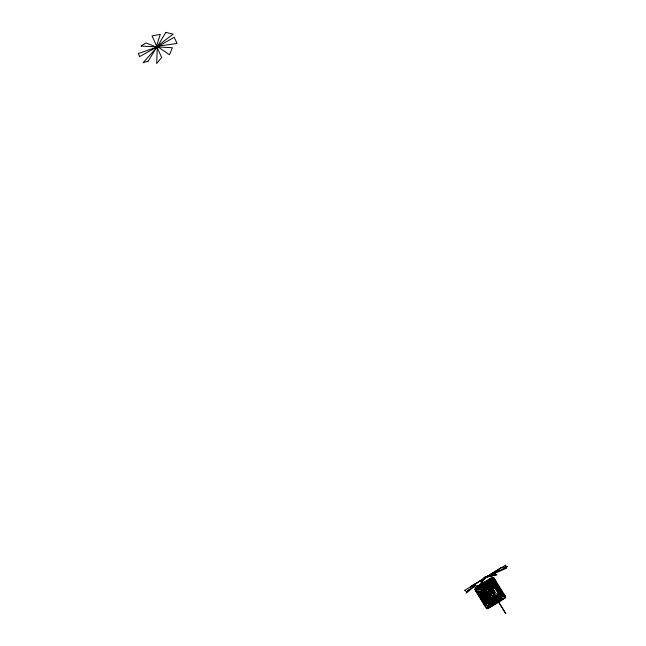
<?xml version="1.0" encoding="UTF-8"?>
<svg xmlns="http://www.w3.org/2000/svg" width="646" height="646" viewBox="0 0 646 646"><rect width="100%" height="100%" fill="white"/><g stroke="black" fill="none" stroke-linecap="round" stroke-linejoin="round"><path stroke-width="0.97" d="M485.178 577.839L481.1 583.249M486.793 576.393L497.024 574.674L485.598 577.435C479.663 580.56 491.081 574.342 484.597 577.79M492.349 592.818L491.283 592.568L491.396 591.631M141.078 46.06L155.686 46.819L145.996 42.935L141.151 45.971M161.694 57.51L157.261 47.861L156.663 63.566L161.661 57.478M491.259 595.564L491.8 591.712L491.969 592.64M487.593 597.162L482.627 589.104L493.294 582.506L493.786 585.26L494.142 585.841L494.424 584.654L499.996 593.634L491.654 598.777L486.115 589.79L494.424 584.654M491.897 597.607L490.152 601.329L490.508 601.902L492.26 598.196L491.897 597.607L491.654 598.777L486.139 589.774M158.44 46.391L157.995 47.206M481.964 594.199L480.955 592.568L480.511 592.842L485.517 604.922L486.979 602.363M486.906 601.789L488.158 599.706L486.906 601.789L483.838 594.013M485.396 606.433L486.648 603.647L479.187 591.494L476.013 591.122L485.396 606.433L486.777 604.067M486.761 603.396L487.213 603.114L482.643 591.558L479.477 591.526L486.761 603.396L487.827 601.014M487.924 601.523L487.213 603.114L479.921 591.252M486.099 592.107L489.119 599.52L490.048 597.905L486.155 591.655L489.967 597.227L487.52 591.809L486.155 591.655M490.605 597.025L489.926 598.519L485.485 591.308L487.795 591.639L490.015 597.534L490.524 596.411L488.489 593.109M489.119 599.52L490.048 597.905M490.12 598.511L485.574 591.122L483.256 591.066L489.038 600.465L490.193 598.349L487.472 591.324L490.879 596.856M481.335 589.427L475.585 588.853L474.713 589.394L486.349 608.387L489.046 602.565M486.406 590.008L482.441 590L489.62 601.668L491.348 597.954M486.349 608.387L487.221 607.846L489.579 602.831M497.84 595.047L493.415 597.356L491.582 601.135L492.252 599.068L498.962 594.918L500.133 595.838L498.034 594.328M498.018 595.337L492.85 598.535L493.229 597.065M487.795 608.774L490.572 602.968L502.023 595.878L505.229 597.986L487.795 608.774L487.221 607.846M489.248 607.07L503.186 598.446L503.468 598.907L489.539 607.539L490.257 604.987M489.539 607.539L490.887 604.769L501.918 597.946L503.468 598.907M491.008 604.519L492.163 602.161L500.456 597.025L501.78 597.857L491.008 604.519L490.71 604.042L501.482 597.38L501.78 597.857M490.08 606.481L491.218 604.147L501.756 599.254M491.275 602.952L491.574 603.429L492.486 601.555L500.085 598.164L499.786 597.687M165.861 32.348L157.842 45.753L173.112 34.149L165.877 32.373M148.233 61.16L156.162 48.175L143.081 62.751L148.144 61.112M468.326 589.855L466.21 593.19L475.399 585.575M479.938 584.646L478.331 587.093L479.994 584.783L492.341 577.241L493.536 581.61M481.004 583.023L484.976 577.871M496.411 571.936L493.245 575.449L486.317 577.048L498.397 569.861M482.296 579.866L483.927 578.485L478.944 581.642M157.85 47.368L156.679 48.014M487.181 576.757L483.628 578.945L485.041 578.097M474.212 585.898L466.452 591.849L464.797 590.218M480.414 581.134L483.822 578.808L464.845 590.291M494.166 580.504L503.412 595.394L494.166 580.504L480.43 588.99L489.62 603.937L503.412 595.394L489.62 603.937M487.173 576.765L485.356 577.879M486.809 576.45L485.267 577.419M477.321 582.66L469.908 587.343M492.995 588.579L496.104 586.641L487.496 591.962L490.847 589.911L492.833 593.359L491.275 590.016M492.914 589.007L494.731 592.188L493.173 588.845L496.273 586.915L487.665 592.237L491.017 590.178M500.044 592.907L494.868 584.654L491.759 586.584L493.197 588.861M491.929 586.859L495.038 584.929L486.268 589.976L494.868 584.654M490.015 597.534L488.594 592.988M488.78 599.318L485.913 591.429L483.911 591.405L488.78 599.318L485.639 591.599M486.826 601.273L481.02 591.825L480.576 592.107L486.373 601.555L486.826 601.273L486.099 599.44M489.038 600.465L485.574 591.122L483.256 591.066M489.62 601.668L495.918 597.768M485.421 604.301L484.985 604.575L479.768 592.011L477.079 591.688L479.316 591.631M485.517 604.922L485.953 604.648L482.497 596.282M487.052 576.555L505.657 565.064L506.521 568.254L487.092 576.587M475.585 588.853L475.02 587.941L478.323 585.898M478.783 587.561L476.901 586.964L490.75 578.404L491.251 580.229M477.184 587.424L491.033 578.864M483.006 584.267L490.427 579.68M492.906 578.154L493.778 577.613L505.527 596.516L504.647 597.057L502.225 595.451M478.952 587.053L490.556 579.882L490.274 579.422L490.524 581.15L478.67 586.592L478.952 587.053L484.427 584.541M476.901 586.964L480.099 587.222L491.073 580.447L490.75 578.404M480.325 587.279L491.154 580.592L491.428 582.345L483.071 587.513L480.325 587.279L480.616 587.755L491.436 581.061M488.828 582.482L490.516 581.44M482.368 587.416L482.077 586.939L490.653 581.642L490.944 582.111L483.224 586.883M476.013 591.122L478.839 591.13M488.215 584.525L481.706 588.554L475.02 587.941M489.846 583.524L492.284 582.014M494.553 581.142L494.998 580.875L502.023 593.214L503.323 594.126L502.887 594.401M488.723 586.116L494.182 582.74L501.401 594.377L500.86 594.708L498.793 593.343L499.35 592.996L501.401 594.377M492.712 584.84L485.849 588.684L492.535 584.549L492.317 583.233L483.797 588.498L488.311 588.853L489.797 587.933M494.981 583.419L495.434 583.144L498.631 588.934M486.172 589.007L492.583 584.646L492.946 586.051L492.761 584.937M495.111 585.228L494.836 585.478C493.011 579.292 500.157 595.257 500.86 594.708L501.215 595.273L490.508 601.902M495.191 583.734L495.748 583.467L495.296 581.675L502.709 593.609L502.257 593.884M492.43 586.172L492.284 585.284L487.068 588.514L491.533 586.56M483.911 591.405L489.054 599.149M491.905 586.633L490.249 587.658M498.938 592.503L494.933 584.767L496.677 588.433M495.151 585.01L499.77 593.068M485.485 591.308L490.193 598.349M490.532 588.95L488.287 590.331L492.147 596.589L494.392 595.2L490.031 588.046M491.493 589.677L493.084 588.684M499.681 592.592L498.51 592.18L500.4 593.432M492.26 598.196L499.164 593.924L501.215 595.273M492.672 598.244L496.362 595.959M492.615 598.923L498.518 595.249L499.318 595.757L492.963 598.277L499.318 595.757M492.502 599.197L499.051 595.152M502.354 593.924L502.806 593.65L504.34 594.716M491.404 600.853L499.956 595.555M492.567 602.492L494.174 601.499M491.574 603.429L500.085 598.164M493.14 602.718L496.879 600.481M497.38 600.094L500.085 598.495M489.797 606.013L499.802 599.819M490.54 605.787L497.178 601.684M489.507 587.973L490.193 587.569L491.606 589.855L491.162 590.073M491.897 586.762L490.306 587.747M155.387 47.683L156.09 48.329L157.261 48.127L158.504 46.98L158.44 46.1L177.109 43.46L174.202 37.323L158.504 46.197C157.672 44.17 153.78 47.287 156.033 48.07M491.566 587.077L492.276 586.657M489.668 588.248L490.362 587.844M139.649 56.573L155.452 47.796L156.413 46.246L158.278 45.931M492.89 588.635L493.358 588.393M492.632 588.789L493.092 588.554M490.992 589.806L491.436 589.58M490.734 589.96L491.178 589.741M493.051 588.902L491.848 586.544M490.903 590.234L491.356 590.016L492.946 592.358M492.906 603.073L502.16 598.777L501.869 598.317L496.814 600.651M483.991 585.042L478.743 587.448L478.46 586.98L487.205 582.975M492.632 598.987L499.075 596.048M492.454 598.705L498.906 595.765L491.913 600.481M485.978 588.143L492.381 585.26M491.081 586.035L484.766 588.514L491.953 585.639M495.07 600.077L500.4 597.703L500.101 597.227L497.436 598.414M482.077 586.939L490.863 583.047L490.653 581.642M488.384 584.468L481.981 587.311L484.04 587.48M483.248 587.028L485.889 585.857M483.192 587.375L485.017 586.568M498.211 595.055L493.899 596.936L498.026 594.764M487.019 588.74L492.042 586.552M488.029 588.668L489.708 587.933M498.793 593.343L499.996 593.634M478.46 586.98L481.044 587.198M482.627 589.104L486.906 589.507M482.441 590L486.713 590.436M474.713 589.394L481.375 590.089M480.576 592.107L482.748 592.366L486.373 601.555M499.406 597.09L500.4 597.703M500.892 598.002L502.16 598.777M499.067 592.503L501.046 593.836M505.527 596.516L502.338 594.344L499.77 590.194M498.316 591.744L498.987 592.204L495.522 587.004M501.869 593.513L504.954 595.644M501.393 592.689L502.709 593.609M504.647 597.057L505.229 597.986M498.873 594.861L499.14 595.208L492.252 599.068M155.395 47.683L138.325 53.513L139.641 56.549M503.896 594.99L494.432 579.745L494.868 579.478L495.288 581.545L502.806 593.65M501.667 593.004L495.135 582.676L494.303 578.517M496.16 584.388L494.618 581.901L493.778 577.613M497.194 586.051L498.736 588.538M494.578 584.065L499.867 592.584M493.294 582.506L494.675 584.735M495.668 586.697L499.956 593.65M495.732 587.166L499.35 592.996M496.394 588.724L498.018 591.381M493.536 588.668L492.123 586.374L491.396 586.802L494.884 592.463M492.204 586.697L493.278 588.433M491.646 586.649L495.143 592.301L492.995 593.634L489.498 587.981M490.12 587.61L491.541 589.887M489.943 587.723L505.794 613.7L489.765 587.812M491.856 601.676L492.163 602.161M490.589 604.293L490.887 604.769M489.668 590.815L494.109 598.002M485.299 591.284L489.854 598.68M484.968 591.518L489.886 599.512M491.073 580.447L491.356 580.915M483.523 590.896L489.305 600.295M484.548 594.861L485.598 596.573M481.892 590.92L488.538 601.733M483.466 596.646L484.468 598.285M480.632 592.842L486.099 601.749M480.511 592.842L481.512 594.473M482.514 596.113L486.026 601.822M480.099 587.222L480.39 587.698M477.515 591.421L484.896 603.445M477.604 592.156L483.684 602.064M476.449 590.856L485.832 606.166L480.002 592.099M495.748 583.467L498.664 588.748M495.652 587.044L497.032 589.556M158.327 45.85L158.601 46.359M480.584 592.632L481.698 595.321M483.184 598.915L485.049 603.404M486.373 591.938L489.385 599.351M485.655 597.187L487.359 601.507M495.111 585.308L495.329 586.423M494.933 584.767L495.143 585.849M494.505 583.298L495.014 585.962M494.182 582.74L494.699 585.494M493.641 583.072L494.142 585.841M492.341 577.241L493.1 581.505M492.462 585.575L492.607 586.463M492.737 592.657A0.832 0.791 58.4 0 1 491.469 592.495A0.832 0.791 58.4 0 1 491.897 591.292M158.222 47.061L169.494 54.765L172.361 47.731L158.262 46.988M492.745 591.51C493.407 593.383 494.117 590.186 492.745 591.51M156.518 45.947L160.305 34.359L152.036 35.91L156.542 45.914M156.72 47.118L157.366 46.972L156.72 47.118M484.25 578.275L479.946 585.736L471.669 585.865L484.266 578.299M484.137 577.629L485.049 577.064L484.137 577.629M491.986 590.25L492.874 589.701L491.986 590.25M500.997 567.745L486.753 576.725L507.675 566.534L500.997 567.745M492.195 584.145L484.888 588.272L492.204 584.977L492.195 584.145M493.972 586.818L491.727 588.207L495.595 594.457L497.848 593.068L493.972 586.818"/></g></svg>
